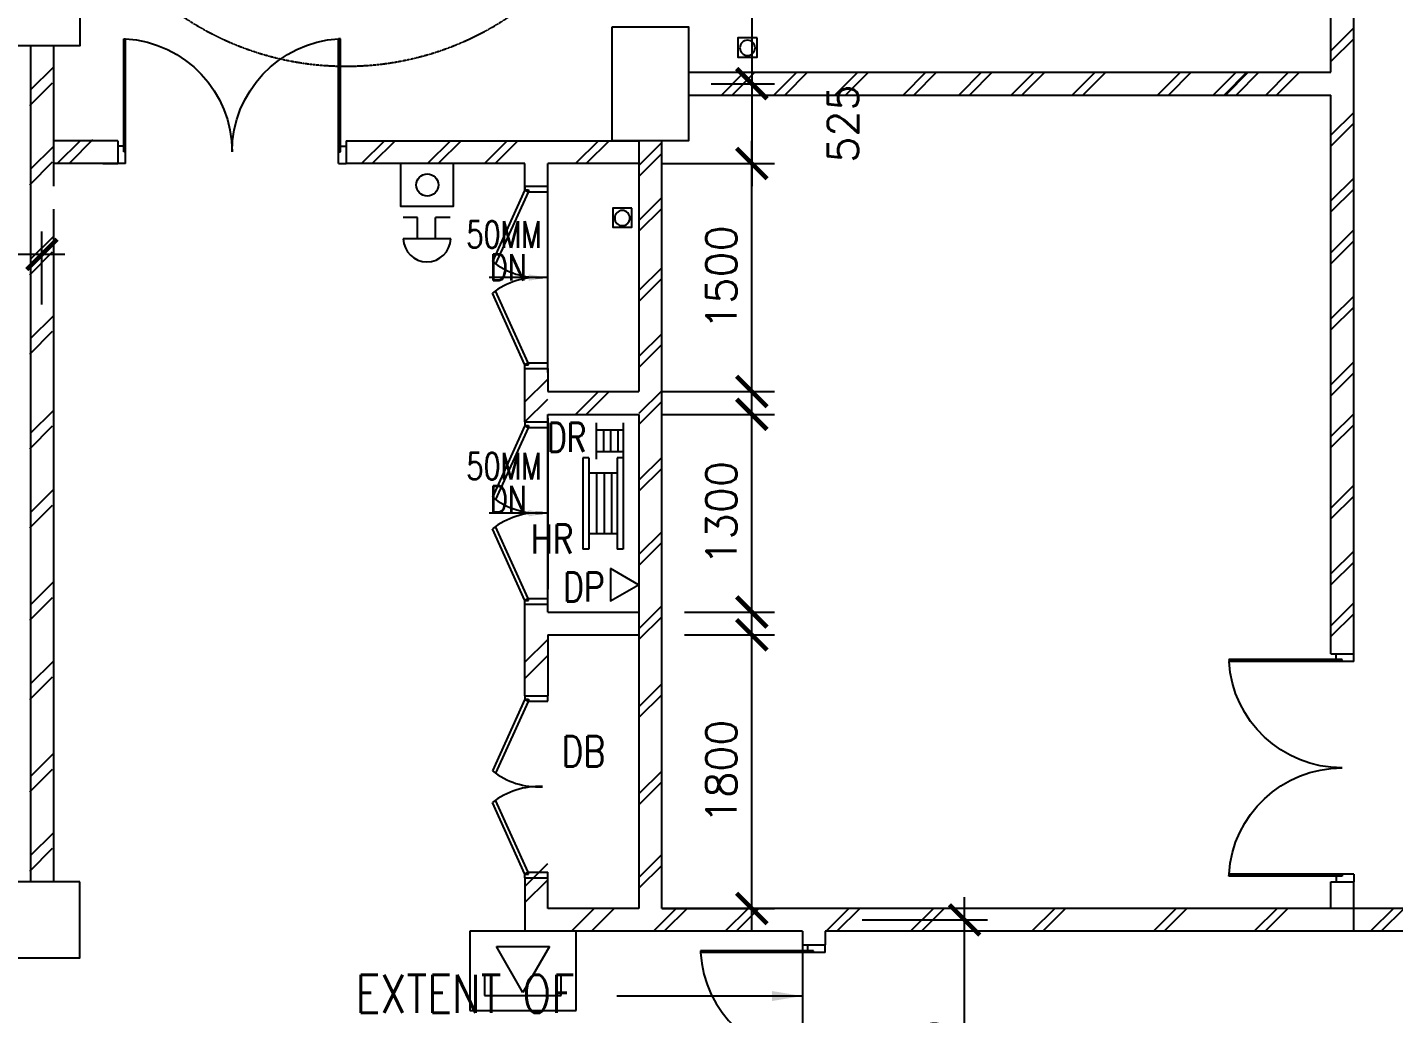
# Model space of a CAD drawing. Header units: feet. Extents: x 1407108 to 2957709, y -1501070 to -681589.
# Drawn here: x 1670864 to 1679847, y -783041 to -776553 of the extents above; entities that cross this region are included whole.
import ezdxf

# ---------------------------------------------------------------- set-up
doc = ezdxf.new("R2010")
doc.units = ezdxf.units.FT
doc.header["$LTSCALE"] = 13
doc.header["$MEASUREMENT"] = 0
doc.linetypes.add('DIVIDE', pattern=[1.25, 0.5, -0.25, 0, -0.25, 0, -0.25])
doc.linetypes.add('HIDDEN', pattern=[0.375, 0.25, -0.125])
doc.layers.get('0').update_dxf_attribs({"linetype": 'CONTINUOUS'})
for name, color, linetype in [('-FF', 240, 'CONTINUOUS'), ('-HR', 4, 'CONTINUOUS'), ('COL', 3, 'CONTINUOUS'), ('DIM', 7, 'CONTINUOUS'), ('DOOR', 5, 'CONTINUOUS'), ('DR', 7, 'CONTINUOUS'), ('FIT', 5, 'CONTINUOUS'), ('FITT', 5, 'CONTINUOUS'), ('H', 1, 'CONTINUOUS'), ('hatch', 7, 'CONTINUOUS'), ('LINE', 7, 'CONTINUOUS'), ('partition', 7, 'CONTINUOUS'), ('PIPE', 5, 'DIVIDE'), ('SPEC', 7, 'CONTINUOUS'), ('stair', 7, 'CONTINUOUS'), ('T25', 7, 'CONTINUOUS'), ('TEX', 2, 'CONTINUOUS'), ('WALL', 2, 'CONTINUOUS')]:
    doc.layers.add(name, color=color, linetype=linetype)
doc.styles.add('ROMANS', font='romans')
doc.styles.get("Standard").update_dxf_attribs({"font": 'ROMANS.SHX'})
doc.dimstyles.get("Standard").update_dxf_attribs({"dimtxt": 0.18, "dimasz": 0.18, "dimexe": 0.18, "dimexo": 0.0625, "dimgap": 0.09, "dimtad": 0, "dimtih": 1, "dimtoh": 1, "dimdec": 4, "dimzin": 0, "dimdsep": 46, "dimtxsty": 'Standard', "dimcen": 0.09, "dimadec": 0, "dimazin": 0, "dimtfac": 1, "dimtdec": 4, "dimtofl": 0, "dimtmove": 0, "dimatfit": 3, "dimfxl": 1, "dimtolj": 1, "dimtzin": 0, "dimarcsym": 0})
doc.dimstyles.new('STANDARD$0', dxfattribs={"dimscale": 0, "dimtxt": 8, "dimasz": 6, "dimexe": 1, "dimexo": 1, "dimgap": 3, "dimtad": 1, "dimdec": 0, "dimlfac": -1, "dimrnd": 1, "dimzin": 0, "dimdsep": 46, "dimtxsty": 'Standard', "dimcen": 0, "dimclrd": 5, "dimclre": 250, "dimadec": 0, "dimazin": 0, "dimtfac": 1, "dimtdec": 4, "dimtofl": 0, "dimtmove": 0, "dimatfit": 3, "dimfxl": 1, "dimtolj": 1, "dimtzin": 0, "dimarcsym": 0})

# ---------------------------------------------------------------- blocks, each defined once
blk = doc.blocks.new('D1500-1')
at = {"layer": 'DR'}
for p, q in [((38, 77), (38, 821.1)), ((38, 821.1), (50, 820.4)), ((50, 0), (50, 820.4)), ((1462, 821.1), (1450, 820.4)), ((1450, 0), (1450, 820.4)), ((1462, 77), (1462, 821.1)), ((38, 115), (0, 115)), ((1462, 115), (1500, 115)), ((50, 0), (0, 0)), ((50, 77), (38, 77)), ((1450, 77), (1462, 77)), ((1450, 0), (1500, 0))]:
    blk.add_line(p, q, dxfattribs=at)
for centre, start, end in [((4.9, 76.7), 0.02384, 86.52892), ((1495.1, 76.7), 93.47108, 179.97616)]:
    blk.add_arc(centre, 745.1, start, end, dxfattribs=at)
blk = doc.blocks.new('_ARCHTICK')
at = {"color": 0, "linetype": 'ByBlock', "const_width": 0.15}
blk.add_lwpolyline([(-0.5, -0.5), (0.5, 0.5)], dxfattribs=at)
blk = doc.blocks.new('*D448')
at = {"layer": 'DIM', "color": 7, "lineweight": -2, "transparency": 16777216}
for p, q in [((1663460.2, -777992.1), (1663460.2, -777897.2)), ((1670960.2, -778376.4), (1670960.2, -777897.2)), ((1671110.2, -778047.2), (1663310.2, -778047.2))]:
    blk.add_line(p, q, dxfattribs=at)
at = {"layer": 'DIM', "color": 7, "lineweight": -2, "transparency": 16777216, "xscale": 200, "yscale": 200, "zscale": 200, "rotation": 180}
blk.add_blockref('_ARCHTICK', (1663460.2, -778047.2), dxfattribs=at)
at = {"layer": 'DIM', "color": 7, "lineweight": -2, "transparency": 16777216, "xscale": 200, "yscale": 200, "zscale": 200}
blk.add_blockref('_ARCHTICK', (1670960.2, -778047.2), dxfattribs=at)
at = {"layer": 'DIM', "color": 7, "transparency": 16777216, "insert": (1667210.2, -777847.2), "char_height": 200, "attachment_point": 5, "style": 'ROMANS'}
blk.add_mtext('\\A1;7500', dxfattribs=at)
blk = doc.blocks.new('*D458')
at = {"layer": 'DIM', "color": 7, "linetype": 'Continuous', "lineweight": -2, "transparency": 16777216}
for p, q in [((1675627.5, -773324.1), (1675627.5, -777074.1)), ((1675436.2, -773474.1), (1675777.5, -773474.1)), ((1675360.2, -776924.1), (1675777.5, -776924.1))]:
    blk.add_line(p, q, dxfattribs=at)
at = {"layer": 'DIM', "color": 7, "linetype": 'Continuous', "lineweight": -2, "transparency": 16777216, "xscale": 200, "yscale": 200, "zscale": 200}
for p, rotation in [((1675627.5, -773474.1), 90), ((1675627.5, -776924.1), 270)]:
    blk.add_blockref('_ARCHTICK', p, dxfattribs=dict(at, rotation=rotation))
at = {"layer": 'DIM', "color": 7, "linetype": 'Continuous', "transparency": 16777216, "insert": (1675427.5, -775199.1), "char_height": 200, "attachment_point": 5, "rotation": 90, "style": 'ROMANS'}
blk.add_mtext('\\A1;3450', dxfattribs=at)
blk = doc.blocks.new('*D459')
at = {"layer": 'DIM', "color": 7, "linetype": 'Continuous', "lineweight": -2, "transparency": 16777216}
for p, q in [((1675627.5, -776774.1), (1675627.5, -777599.1)), ((1675360.2, -776924.1), (1675777.5, -776924.1)), ((1675253.3, -777449.1), (1675777.5, -777449.1))]:
    blk.add_line(p, q, dxfattribs=at)
at = {"layer": 'DIM', "color": 7, "linetype": 'Continuous', "lineweight": -2, "transparency": 16777216, "xscale": 200, "yscale": 200, "zscale": 200}
for p, rotation in [((1675627.5, -776924.1), 90), ((1675627.5, -777449.1), 270)]:
    blk.add_blockref('_ARCHTICK', p, dxfattribs=dict(at, rotation=rotation))
at = {"layer": 'DIM', "color": 7, "linetype": 'Continuous', "transparency": 16777216, "insert": (1676227.5, -777186.6), "char_height": 200, "attachment_point": 5, "rotation": 90, "style": 'ROMANS'}
blk.add_mtext('\\A1;525', dxfattribs=at)
blk = doc.blocks.new('*D460')
at = {"layer": 'DIM', "color": 7, "linetype": 'Continuous', "lineweight": -2, "transparency": 16777216}
for p, q in [((1675627.5, -782499.1), (1675627.5, -780399.1)), ((1675185.2, -780549.1), (1675777.5, -780549.1)), ((1675035.2, -782349.1), (1675777.5, -782349.1))]:
    blk.add_line(p, q, dxfattribs=at)
at = {"layer": 'DIM', "color": 7, "linetype": 'Continuous', "lineweight": -2, "transparency": 16777216, "xscale": 200, "yscale": 200, "zscale": 200}
for p, rotation in [((1675627.5, -780549.1), 90), ((1675627.5, -782349.1), 270)]:
    blk.add_blockref('_ARCHTICK', p, dxfattribs=dict(at, rotation=rotation))
at = {"layer": 'DIM', "color": 7, "linetype": 'Continuous', "transparency": 16777216, "insert": (1675427.5, -781449.1), "char_height": 200, "attachment_point": 5, "rotation": 90, "style": 'ROMANS'}
blk.add_mtext('\\A1;1800', dxfattribs=at)
blk = doc.blocks.new('*D461')
at = {"layer": 'DIM', "color": 7, "linetype": 'Continuous', "lineweight": -2, "transparency": 16777216}
for p, q in [((1677026.4, -784574.1), (1677026.4, -782274.1)), ((1676352.6, -782424.1), (1677176.4, -782424.1)), ((1676942, -784424.1), (1677176.4, -784424.1))]:
    blk.add_line(p, q, dxfattribs=at)
at = {"layer": 'DIM', "color": 7, "linetype": 'Continuous', "lineweight": -2, "transparency": 16777216, "xscale": 200, "yscale": 200, "zscale": 200}
for p, rotation in [((1677026.4, -782424.1), 90), ((1677026.4, -784424.1), 270)]:
    blk.add_blockref('_ARCHTICK', p, dxfattribs=dict(at, rotation=rotation))
at = {"layer": 'DIM', "color": 7, "linetype": 'Continuous', "transparency": 16777216, "insert": (1676826.4, -783424.1), "char_height": 200, "attachment_point": 5, "rotation": 90, "style": 'ROMANS'}
blk.add_mtext('\\A1;2000', dxfattribs=at)
blk = doc.blocks.new('100FT')
at = {"layer": 'PIPE', "linetype": 'Continuous'}
blk.add_circle((0, 0), 50, dxfattribs=at)
blk = doc.blocks.new('A$C7CE3714C')
at = {"layer": 'FIT'}
blk.add_lwpolyline([(0, 0), (126, 0), (126, 126), (0, 126)], close=True, dxfattribs=at)
at = {"layer": 'FIT', "xscale": -1}
blk.add_blockref('100FT', (63, 65.7), dxfattribs=at)
blk = doc.blocks.new('*D635')
at = {"layer": 'FITT', "color": 7, "linetype": 'Continuous', "lineweight": -2, "transparency": 16777216}
for p, q in [((1675627.5, -780549.1), (1675627.5, -778949.1)), ((1675035.2, -779099.1), (1675777.5, -779099.1)), ((1675185.2, -780399.1), (1675777.5, -780399.1))]:
    blk.add_line(p, q, dxfattribs=at)
at = {"layer": 'FITT', "color": 7, "linetype": 'Continuous', "lineweight": -2, "transparency": 16777216, "xscale": 200, "yscale": 200, "zscale": 200}
for p, rotation in [((1675627.5, -779099.1), 90), ((1675627.5, -780399.1), 270)]:
    blk.add_blockref('_ARCHTICK', p, dxfattribs=dict(at, rotation=rotation))
at = {"layer": 'FITT', "color": 7, "linetype": 'Continuous', "transparency": 16777216, "insert": (1675427.5, -779749.1), "char_height": 200, "attachment_point": 5, "rotation": 90, "style": 'ROMANS'}
blk.add_mtext('\\A1;1300', dxfattribs=at)
blk = doc.blocks.new('*D636')
at = {"layer": 'FITT', "color": 7, "linetype": 'Continuous', "lineweight": -2, "transparency": 16777216}
for p, q in [((1675627.5, -779099.1), (1675627.5, -777299.1)), ((1675035.2, -777449.1), (1675777.5, -777449.1)), ((1675035.2, -778949.1), (1675777.5, -778949.1))]:
    blk.add_line(p, q, dxfattribs=at)
at = {"layer": 'FITT', "color": 7, "linetype": 'Continuous', "lineweight": -2, "transparency": 16777216, "xscale": 200, "yscale": 200, "zscale": 200}
for p, rotation in [((1675627.5, -777449.1), 90), ((1675627.5, -778949.1), 270)]:
    blk.add_blockref('_ARCHTICK', p, dxfattribs=dict(at, rotation=rotation))
at = {"layer": 'FITT', "color": 7, "linetype": 'Continuous', "transparency": 16777216, "insert": (1675427.5, -778199.1), "char_height": 200, "attachment_point": 5, "rotation": 90, "style": 'ROMANS'}
blk.add_mtext('\\A1;1500', dxfattribs=at)
blk = doc.blocks.new('BREAK GLASS')
at = {"layer": '-FF'}
blk.add_lwpolyline([(-175, 281.1), (-175, 0), (175, 0), (175, 281.1)], close=True, dxfattribs=at)
blk.add_circle((2, 139.9), 73.3, dxfattribs=at)
blk = doc.blocks.new('ALARM BELL')
at = {"layer": '-FF'}
for p, q in [((-159.1, 139.6), (152.7, 139.6)), ((-59.8, 139.6), (-59.8, 0)), ((59.8, 139.6), (59.8, 0)), ((-156.3, 0), (-59.8, 0)), ((59.8, 0), (152.4, 0))]:
    blk.add_line(p, q, dxfattribs=at)
blk.add_arc((-3.2, 134.5), 156, 1.85513, 178.14487, dxfattribs=at)
blk = doc.blocks.new('FIREMAN INTERCOM')
at = {"layer": '-FF', "color": 3, "ltscale": 10}
for p, q in [((-350, 521.9), (350, 521.9)), ((-350, 0), (-350, 521.9)), ((350, 521.9), (350, 0)), ((350, 0), (-350, 0))]:
    blk.add_line(p, q, dxfattribs=at)
at = {"layer": '-FF', "ltscale": 10}
for p, q in [((-253.5, 281.1), (-253.5, 422.2)), ((-253.5, 422.2), (251.1, 422.2)), ((-1.2, 402), (-175.7, 99.7)), ((173.3, 99.7), (-1.2, 402)), ((251.1, 422.2), (251.1, 281.1)), ((-175.7, 99.7), (173.3, 99.7))]:
    blk.add_line(p, q, dxfattribs=at)

msp = doc.modelspace()

# ---------------------------------------------------------------- linework, layer by layer
at = {"layer": '-HR', "color": 13}
for p, q in [((1674603.2, -779154.1), (1674603.2, -779394.1)), ((1674781.2, -779202.1), (1674603.2, -779202.1)), ((1674651.2, -779202.1), (1674651.2, -779346.1)), ((1674699.2, -779202.1), (1674699.2, -779346.1)), ((1674747.2, -779202.1), (1674747.2, -779346.1)), ((1674781.2, -779154.1), (1674781.2, -779394.1)), ((1674555.8, -779385), (1674515.8, -779385)), ((1674515.8, -779385), (1674515.8, -779985)), ((1674555.8, -779385), (1674555.8, -779985)), ((1674781.2, -779346.1), (1674603.2, -779346.1)), ((1674741.2, -779385), (1674741.2, -779985)), ((1674781.2, -779385), (1674741.2, -779385)), ((1674781.2, -779385), (1674781.2, -779985)), ((1674741.2, -779485), (1674555.8, -779485)), ((1674605.8, -779485), (1674605.8, -779885)), ((1674655.8, -779485), (1674655.8, -779885)), ((1674705.8, -779485), (1674705.8, -779885)), ((1674741.2, -779885), (1674555.8, -779885)), ((1674555.8, -779985), (1674515.8, -779985)), ((1674781.2, -779985), (1674741.2, -779985))]:
    msp.add_line(p, q, dxfattribs=at)
at = {"layer": '-HR', "color": 13, "elevation": 0}
msp.add_lwpolyline([(1674698.7, -780113.7), (1674698.7, -780325.4), (1674882.1, -780219.6)], close=True, dxfattribs=at)
at = {"layer": 'COL'}
for points in [[(1670710.2, -776174.1), (1671210.2, -776174.1), (1671210.2, -776674.1), (1670710.2, -776674.1)], [(1674710.2, -776549.1), (1675210.2, -776549.1), (1675210.2, -777299.1), (1674710.2, -777299.1)], [(1671210.2, -782174.1), (1670710.2, -782174.1), (1670710.2, -782674.1), (1671210.2, -782674.1)]]:
    msp.add_lwpolyline(points, close=True, dxfattribs=at)
at = {"layer": 'DOOR'}
for p, q in [((1674135.2, -777598), (1674135.2, -777623)), ((1674135.2, -777623), (1673922, -778094)), ((1674156.1, -777636.8), (1673942.1, -778108.9)), ((1674135.2, -777623), (1674160.2, -777623)), ((1674156.1, -777636.8), (1674135.2, -777623)), ((1674160.2, -777623), (1674160.2, -777636)), ((1674160.2, -777636), (1674285.2, -777636)), ((1674135.2, -778773), (1673922, -778302)), ((1674156.1, -778759.2), (1673942.1, -778287.1)), ((1674156.1, -778759.2), (1674135.2, -778773)), ((1674160.2, -778773), (1674160.2, -778760)), ((1674160.2, -778760), (1674285.2, -778760)), ((1674285.2, -778798), (1674285.2, -778760)), ((1674135.2, -778773), (1674160.2, -778773)), ((1674135.2, -778798), (1674135.2, -778773)), ((1674135.2, -779173), (1673922, -779644)), ((1674156.1, -779186.8), (1673942.1, -779658.9)), ((1674135.2, -779148), (1674135.2, -779173)), ((1674135.2, -779173), (1674160.2, -779173)), ((1674156.1, -779186.8), (1674135.2, -779173)), ((1674160.2, -779173), (1674160.2, -779186)), ((1674160.2, -779186), (1674285.2, -779186)), ((1674156.1, -780309.2), (1673942.1, -779837.1)), ((1674135.2, -780323), (1673922, -779852)), ((1674285.2, -780322.4), (1674285.2, -780284.4)), ((1674156.1, -780309.2), (1674135.2, -780323)), ((1674135.2, -780323), (1674160.2, -780323)), ((1674135.2, -780348), (1674135.2, -780323)), ((1674160.2, -780323), (1674160.2, -780310)), ((1674160.2, -780310), (1674285.2, -780310)), ((1674135.2, -780973), (1673922, -781444)), ((1674156.1, -780986.8), (1673942.1, -781458.9)), ((1674135.2, -780948), (1674135.2, -780973)), ((1674135.2, -780973), (1674160.2, -780973)), ((1674156.1, -780986.8), (1674135.2, -780973)), ((1674160.2, -780973), (1674160.2, -780986)), ((1674160.2, -780986), (1674285.2, -780986)), ((1674285.2, -780986), (1674285.2, -780950.2)), ((1674156.1, -782109.2), (1673942.1, -781637.1)), ((1674135.2, -782123), (1673922, -781652)), ((1674156.1, -782109.2), (1674135.2, -782123)), ((1674135.2, -782123), (1674160.2, -782123)), ((1674135.2, -782148), (1674135.2, -782123)), ((1674160.2, -782123), (1674160.2, -782110)), ((1674160.2, -782110), (1674285.2, -782110)), ((1674285.2, -782148), (1674285.2, -782110))]:
    msp.add_line(p, q, dxfattribs=at)
for centre, radius, start, end in [((1674228.9, -777700.6), 499, 232.03455, 272.4491), ((1674220.7, -778679.8), 481.6, 86.48255, 128.33288), ((1674228.9, -779250.6), 499, 232.03455, 272.4491), ((1674228.9, -780245.4), 499, 87.5509, 127.96545), ((1674228.9, -781050.6), 499, 232.03455, 272.4491), ((1674228.9, -782045.4), 499, 87.5509, 127.96545)]:
    msp.add_arc(centre, radius, start, end, dxfattribs=at)
at = {"layer": 'DR'}
for p, q in [((1674285.2, -778199.1), (1673900.8, -778199.1)), ((1674285.2, -779749.1), (1673900.8, -779749.1))]:
    msp.add_line(p, q, dxfattribs=at)
at = {"layer": 'H'}
for p, q in [((1675577.6, -776849.1), (1675427.6, -776999.1)), ((1675648.3, -776849.1), (1675498.3, -776999.1)), ((1675922.7, -776849.1), (1675772.7, -776999.1)), ((1675993.4, -776849.1), (1675843.4, -776999.1)), ((1676323.6, -776849.1), (1676173.6, -776999.1)), ((1676394.3, -776849.1), (1676244.3, -776999.1)), ((1676771.8, -776849.1), (1676621.8, -776999.1)), ((1676842.5, -776849.1), (1676692.5, -776999.1)), ((1677137.9, -776849.1), (1676987.9, -776999.1)), ((1677208.6, -776849.1), (1677058.6, -776999.1)), ((1677483, -776849.1), (1677333, -776999.1)), ((1677553.7, -776849.1), (1677403.7, -776999.1)), ((1677883.9, -776849.1), (1677733.9, -776999.1)), ((1677954.6, -776849.1), (1677804.6, -776999.1)), ((1678445.6, -776849.1), (1678295.6, -776999.1)), ((1678516.3, -776849.1), (1678366.3, -776999.1)), ((1678811.7, -776849.1), (1678661.7, -776999.1)), ((1678882.4, -776849.1), (1678732.4, -776999.1)), ((1678891.2, -776849.1), (1678741.2, -776999.1)), ((1678961.9, -776849.1), (1678811.9, -776999.1)), ((1679156.8, -776849.1), (1679006.8, -776999.1)), ((1679227.5, -776849.1), (1679077.5, -776999.1)), ((1673211.5, -777299.1), (1673061.5, -777449.1)), ((1673282.2, -777299.1), (1673132.2, -777449.1)), ((1673645.6, -777299.1), (1673495.6, -777449.1)), ((1673716.3, -777299.1), (1673566.3, -777449.1)), ((1674019.3, -777299.1), (1673869.3, -777449.1)), ((1674090, -777299.1), (1673940, -777449.1)), ((1674618.3, -777299.1), (1674468.3, -777449.1)), ((1674689, -777299.1), (1674539, -777449.1)), ((1674618.3, -778949.1), (1674468.3, -779099.1)), ((1674689, -778949.1), (1674539, -779099.1)), ((1675131, -782349.1), (1674981, -782499.1)), ((1675201.7, -782349.1), (1675051.7, -782499.1)), ((1675603.1, -782349.1), (1675453.1, -782499.1)), ((1675673.8, -782349.1), (1675523.8, -782499.1)), ((1676266.3, -782349.1), (1676116.3, -782499.1)), ((1676337, -782349.1), (1676187, -782499.1)), ((1676821.4, -782349.1), (1676671.4, -782499.1)), ((1676892.1, -782349.1), (1676742.1, -782499.1)), ((1677619.5, -782349.1), (1677469.5, -782499.1)), ((1677690.2, -782349.1), (1677540.2, -782499.1)), ((1678417.6, -782349.1), (1678267.6, -782499.1)), ((1678488.3, -782349.1), (1678338.3, -782499.1)), ((1679080.8, -782349.1), (1678930.8, -782499.1)), ((1679151.5, -782349.1), (1679001.5, -782499.1)), ((1679845.2, -782349.1), (1679695.2, -782499.1)), ((1679915.9, -782349.1), (1679765.9, -782499.1))]:
    msp.add_line(p, q, dxfattribs=at)
at = {"layer": 'hatch', "color": 1}
for p, q in [((1679585.2, -776557.6), (1679435.2, -776707.6)), ((1679585.2, -776629.2), (1679435.2, -776779.2)), ((1670885.2, -776965.4), (1671035.2, -776815.4)), ((1670880.4, -777067.5), (1671030.4, -776917.5)), ((1679585.2, -777112.6), (1679435.2, -777262.6)), ((1679585.2, -777184.2), (1679435.2, -777334.2)), ((1671210.6, -777299.1), (1671060.6, -777449.1)), ((1671293.3, -777294.2), (1671143.3, -777444.2)), ((1675035.2, -777312), (1674885.2, -777462)), ((1670885.2, -777486.4), (1671035.2, -777336.4)), ((1675035.2, -777383.7), (1674885.2, -777533.7)), ((1670880.4, -777588.5), (1671030.4, -777438.5)), ((1679585.2, -777545.5), (1679435.2, -777695.5)), ((1675035.2, -777673.2), (1674885.2, -777823.2)), ((1679585.2, -777617.2), (1679435.2, -777767.2)), ((1675035.2, -777744.9), (1674885.2, -777894.9)), ((1670885.2, -778079), (1671035.2, -777929)), ((1679585.2, -777886.3), (1679435.2, -778036.3)), ((1679585.2, -777957.9), (1679435.2, -778107.9)), ((1670880.4, -778181), (1671030.4, -778031)), ((1675035.2, -778134.4), (1674885.2, -778284.4)), ((1675035.2, -778206), (1674885.2, -778356)), ((1679585.2, -778321.6), (1679435.2, -778471.6)), ((1679585.2, -778393.2), (1679435.2, -778543.2)), ((1670885.2, -778600), (1671035.2, -778450)), ((1670880.4, -778702), (1671030.4, -778552)), ((1675035.2, -778568.4), (1674885.2, -778718.4)), ((1675035.2, -778640), (1674885.2, -778790)), ((1679585.2, -778754.5), (1679435.2, -778904.5)), ((1679585.2, -778826.1), (1679435.2, -778976.1)), ((1674135.2, -779016.9), (1674285.2, -778866.9)), ((1675035.2, -778943.3), (1674885.2, -779093.3)), ((1674135.2, -779148), (1674285.2, -778998)), ((1675035.2, -779014.9), (1674885.2, -779164.9)), ((1670885.2, -779222.7), (1671035.2, -779072.7)), ((1679585.2, -779095.3), (1679435.2, -779245.3)), ((1670880.4, -779324.7), (1671030.4, -779174.7)), ((1679585.2, -779166.9), (1679435.2, -779316.9)), ((1675035.2, -779382.6), (1674885.2, -779532.6)), ((1675035.2, -779454.2), (1674885.2, -779604.2)), ((1679585.2, -779565.6), (1679435.2, -779715.6)), ((1670885.2, -779743.7), (1671035.2, -779593.7)), ((1679585.2, -779637.2), (1679435.2, -779787.2)), ((1670880.4, -779845.7), (1671030.4, -779695.7)), ((1675035.2, -779870.8), (1674885.2, -780020.8)), ((1675035.2, -779942.4), (1674885.2, -780092.4)), ((1679585.2, -779998.5), (1679435.2, -780148.5)), ((1679585.2, -780070.1), (1679435.2, -780220.1)), ((1670885.2, -780351.3), (1671035.2, -780201.3)), ((1670880.4, -780453.4), (1671030.4, -780303.4)), ((1675035.2, -780359), (1674885.2, -780509)), ((1679585.2, -780339.3), (1679435.2, -780489.3)), ((1675035.2, -780430.6), (1674885.2, -780580.6)), ((1679585.2, -780410.9), (1679435.2, -780560.9)), ((1674135.2, -780729.6), (1674285.2, -780579.6)), ((1670885.2, -780872.3), (1671035.2, -780722.3)), ((1674135.2, -780835.7), (1674285.2, -780685.7)), ((1670880.4, -780974.4), (1671030.4, -780824.4)), ((1675035.2, -780871.6), (1674885.2, -781021.6)), ((1675035.2, -780943.2), (1674885.2, -781093.2)), ((1670885.2, -781479.9), (1671035.2, -781329.9)), ((1670880.4, -781582), (1671030.4, -781432)), ((1675035.2, -781445.3), (1674885.2, -781595.3)), ((1675035.2, -781516.9), (1674885.2, -781666.9)), ((1670885.2, -782000.9), (1671035.2, -781850.9)), ((1670880.4, -782103), (1671030.4, -781953)), ((1675035.2, -781994.5), (1674885.2, -782144.5)), ((1674135.2, -782204.1), (1674285.2, -782054.1)), ((1675035.2, -782066.1), (1674885.2, -782216.1)), ((1674135.2, -782310.1), (1674285.2, -782160.1)), ((1674591, -782349.1), (1674441, -782499.1)), ((1674723.4, -782349.1), (1674573.4, -782499.1))]:
    msp.add_line(p, q, dxfattribs=at)
at = {"layer": 'hatch'}
for p, q in [((1674285.2, -778823), (1674285.2, -777625.2)), ((1674285.2, -780399.1), (1674285.2, -779099.1))]:
    msp.add_line(p, q, dxfattribs=at)
at = {"layer": 'hatch', "color": 7}
for points in [[(1674160.2, -778178.3), (1674160.2, -778219.9), (1674285.2, -778199.1)], [(1674160.2, -779728.3), (1674160.2, -779769.9), (1674285.2, -779749.1)]]:
    msp.add_solid(points, dxfattribs=at)
at = {"layer": 'LINE', "color": 5, "linetype": 'Continuous'}
msp.add_lwpolyline([(1675960.2, -782588.4), (1675960.2, -784088.4)], dxfattribs=at)
at = {"layer": 'stair', "color": 1, "linetype": 'HIDDEN'}
msp.add_arc((1672959.2, -774884.1), 1925, 180, 0, dxfattribs=at)
at = {"layer": 'WALL'}
for p, q in [((1670885.2, -776674.1), (1670885.2, -782174.1)), ((1671035.2, -776674.1), (1671035.2, -777599.1)), ((1675210.2, -776849.1), (1679435.2, -776849.1)), ((1679585.2, -780674.1), (1679585.2, -776849.1)), ((1675210.2, -776999.1), (1679435.2, -776999.1)), ((1679435.2, -780674.1), (1679435.2, -776999.1)), ((1671460.2, -777299.1), (1671035.2, -777299.1)), ((1671460.2, -777299.1), (1671460.2, -777449.1)), ((1672960.2, -777299.1), (1672960.2, -777449.1)), ((1672960.2, -777299.1), (1674885.2, -777299.1)), ((1674885.2, -777299.1), (1674885.2, -777749.1)), ((1675035.2, -782349.1), (1675035.2, -777299.1)), ((1671460.2, -777449.1), (1671035.2, -777449.1)), ((1671360.2, -777449.1), (1671460.2, -777449.1)), ((1674135.2, -777449.1), (1672960.2, -777449.1)), ((1674135.2, -777623), (1674135.2, -777449.1)), ((1674885.2, -777449.1), (1674285.2, -777449.1)), ((1674285.2, -777623), (1674285.2, -777449.1)), ((1674135.2, -777598), (1674285.2, -777598)), ((1671035.2, -777749.1), (1671035.2, -782174.1)), ((1674885.2, -777749.1), (1674885.2, -778949.1)), ((1674135.2, -778798), (1674285.2, -778798)), ((1674135.2, -779148.6), (1674135.2, -778798)), ((1674285.2, -778798), (1674285.2, -778949.1)), ((1674135.2, -778999.1), (1674135.2, -778999.1)), ((1674285.2, -778949.1), (1674885.2, -778949.1)), ((1674285.2, -779099.1), (1674885.2, -779099.1)), ((1674285.2, -779123.6), (1674285.2, -780248.6)), ((1674885.2, -779099.1), (1674885.2, -781424.1)), ((1674135.2, -779148), (1674285.2, -779148)), ((1674135.2, -780950.2), (1674134.4, -780348)), ((1674134.4, -780348), (1674284.4, -780348)), ((1674285.2, -780399.1), (1674885.2, -780399.1)), ((1674285.2, -780549.1), (1674885.2, -780549.1)), ((1674285.2, -780549.1), (1674285.2, -780950.2)), ((1679435.2, -780674.1), (1679585.2, -780674.1)), ((1674135.2, -780950.2), (1674285.2, -780950.2)), ((1674885.2, -781424.1), (1674885.2, -782349.1)), ((1674135.2, -782148), (1674135.2, -782499.1)), ((1674135.2, -782148), (1674285.2, -782148)), ((1674285.2, -782348.6), (1674285.2, -782148)), ((1679435.2, -782349.1), (1679435.2, -782174.1)), ((1679435.2, -782174.1), (1679585.2, -782174.1)), ((1679585.2, -782499.1), (1679585.2, -782174.1)), ((1674135.2, -782209.1), (1674135.2, -782499.1)), ((1674885.2, -782349.1), (1674285.2, -782349.1)), ((1682535.2, -782349.1), (1675035.2, -782349.1)), ((1674885.2, -782499.1), (1674135.2, -782499.1)), ((1675960.2, -782499.1), (1674885.2, -782499.1)), ((1675960.2, -782499.1), (1675960.2, -782588.4)), ((1682535.2, -782499.1), (1676110.2, -782499.1)), ((1676110.2, -782499.1), (1676110.2, -782588.4)), ((1696035.2, -782499.1), (1676110.2, -782499.1)), ((1675960.2, -782588.4), (1676110.2, -782588.4))]:
    msp.add_line(p, q, dxfattribs=at)
at = {"layer": 'WALL', "linetype": 'Continuous'}
for points in [[(1679435.2, -776849.1), (1679435.2, -776024.1)], [(1679585.2, -776849.1), (1679585.2, -776024.1)]]:
    msp.add_lwpolyline(points, dxfattribs=at)

# ---------------------------------------------------------------- block references
at = {"layer": '-FF'}
msp.add_blockref('BREAK GLASS', (1673491.6, -777730.2), dxfattribs=at)
at = {"layer": '-FF', "rotation": 180}
msp.add_blockref('ALARM BELL', (1673488.4, -777805.2), dxfattribs=at)
at = {"layer": '-FF', "xscale": -1, "rotation": 180}
msp.add_blockref('FIREMAN INTERCOM', (1674123.5, -782499.1), dxfattribs=at)
at = {"layer": 'DR', "xscale": -1}
for p, rotation in [((1672960.2, -777449.1), 2.668041787501352e-08), ((1679585.2, -780674.1), 90)]:
    msp.add_blockref('D1500-1', p, dxfattribs=dict(at, rotation=rotation))
at = {"layer": 'partition', "rotation": 90}
msp.add_blockref('D1500-1', (1676110.2, -784088.4), dxfattribs=at)
at = {"layer": 'T25', "rotation": 180}
for p in [(1675662.2, -776623.1), (1674838.8, -777742.2), (1674838.8, -777742.2)]:
    msp.add_blockref('A$C7CE3714C', p, dxfattribs=at)

# ---------------------------------------------------------------- texts
at = {"layer": '-HR', "color": 7, "linetype": 'Continuous', "style": 'ROMANS', "width": 0.75}
msp.add_text('DR', height=190, dxfattribs=at).set_placement((1674282.3, -779345.3))
at = {"layer": '-HR', "color": 7, "style": 'ROMANS', "width": 0.8}
for s, p in [('HR', (1674175, -780013.3)), ('DP', (1674387, -780329.2))]:
    msp.add_text(s, height=190, dxfattribs=at).set_placement(p)
at = {"layer": 'SPEC', "color": 7, "style": 'ROMANS', "width": 0.8}
msp.add_text('EXTENT OF ', height=250, dxfattribs=at).set_placement((1673022.2, -783035.5))
at = {"layer": 'T25', "color": 2, "style": 'ROMANS', "width": 0.8}
msp.add_text('DB', height=200, dxfattribs=at).set_placement((1674376.1, -781415.9))
at = {"layer": 'TEX', "color": 7, "ltscale": 0.5, "style": 'ROMANS', "width": 0.75}
for s, p in [('50MM ', (1673750.5, -778003)), ('DN', (1673904.1, -778219.5)), ('50MM ', (1673750.5, -779528)), ('DN', (1673904.1, -779744.5))]:
    msp.add_text(s, height=175, dxfattribs=at).set_placement(p)

# ---------------------------------------------------------------- dimensions: what is measured, and where the dimension line sits
at = {"layer": 'DIM', "color": 5, "linetype": 'Continuous'}
for base, p1, p2, picture, middle in [((1675627.5, -776924.1), (1675286.2, -773474.1), (1675210.2, -776924.1), '*D458', (1675427.5, -775199.1)), ((1675627.5, -777449.1), (1675210.2, -776924.1), (1675103.3, -777449.1), '*D459', (1676227.5, -777186.6)), ((1675627.5, -780549.1), (1674885.2, -782349.1), (1675035.2, -780549.1), '*D460', (1675427.5, -781449.1)), ((1677026.4, -782424.1), (1676792, -784424.1), (1676202.6, -782424.1), '*D461', (1676826.4, -783424.1))]:
    dim = msp.add_linear_dim(base=base, p1=p1, p2=p2, angle=90, dimstyle='STANDARD$0', override={"dimscale": 100, "dimtxt": 2, "dimasz": 2, "dimexe": 1.5, "dimexo": 1.5, "dimgap": 1, "dimtxsty": 'ROMANS', "dimblk": 'ARCHTICK', "dimdle": 1.5, "dimclrd": 7, "dimclre": 7, "dimclrt": 7, "dimtdec": 0, "dimtmove": 2}, dxfattribs=at)
    dim.commit()
    dim.dimension.update_dxf_attribs({"geometry": picture, "text_midpoint": middle})
at = {"layer": 'DIM', "color": 7}
dim = msp.add_linear_dim(base=(1663460.2, -778047.2), p1=(1670960.2, -778526.4), p2=(1663460.2, -778142.1), dimstyle='STANDARD$0', override={"dimscale": 100, "dimtxt": 2, "dimasz": 2, "dimexe": 1.5, "dimexo": 1.5, "dimgap": 1, "dimtxsty": 'ROMANS', "dimblk": 'ARCHTICK', "dimdle": 1.5, "dimclrd": 7, "dimclre": 7, "dimclrt": 7, "dimtdec": 0, "dimtmove": 2}, dxfattribs=at)
dim.commit()
dim.dimension.update_dxf_attribs({"geometry": '*D448', "text_midpoint": (1667210.2, -777847.2)})
at = {"layer": 'FITT', "color": 30, "linetype": 'Continuous'}
for base, p1, p2, picture, middle in [((1675627.5, -777449.1), (1674885.2, -778949.1), (1674885.2, -777449.1), '*D636', (1675427.5, -778199.1)), ((1675627.5, -779099.1), (1675035.2, -780399.1), (1674885.2, -779099.1), '*D635', (1675427.5, -779749.1))]:
    dim = msp.add_linear_dim(base=base, p1=p1, p2=p2, angle=90, dimstyle='STANDARD$0', override={"dimscale": 100, "dimtxt": 2, "dimasz": 2, "dimexe": 1.5, "dimexo": 1.5, "dimgap": 1, "dimtxsty": 'ROMANS', "dimblk": 'ARCHTICK', "dimdle": 1.5, "dimclrd": 7, "dimclre": 7, "dimclrt": 7, "dimtdec": 0, "dimtmove": 2}, dxfattribs=at)
    dim.commit()
    dim.dimension.update_dxf_attribs({"geometry": picture, "text_midpoint": middle})

# ---------------------------------------------------------------- leaders
at = {"layer": 'SPEC', "color": 5, "linetype": 'Continuous'}
msp.add_leader([(1675960.2, -782924.8), (1674740.7, -782924.8)], dimstyle='Standard', override={"dimscale": 100, "dimtxt": 2, "dimasz": 2, "dimexe": 1.5, "dimexo": 1.5, "dimgap": 1, "dimtad": 0, "dimtih": 0, "dimtoh": 0, "dimdec": 0, "dimtxsty": 'ROMANS', "dimcen": 0, "dimdle": 1.5, "dimclrd": 7, "dimclre": 7, "dimclrt": 7, "dimtdec": 0, "dimtmove": 2}, dxfattribs=at)

doc.saveas('drawing.dxf')
